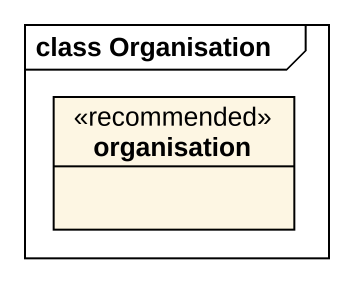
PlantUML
@startuml
mainframe class Organisation
hide circle
hide empty members
class organisation <<recommended>>
@enduml
